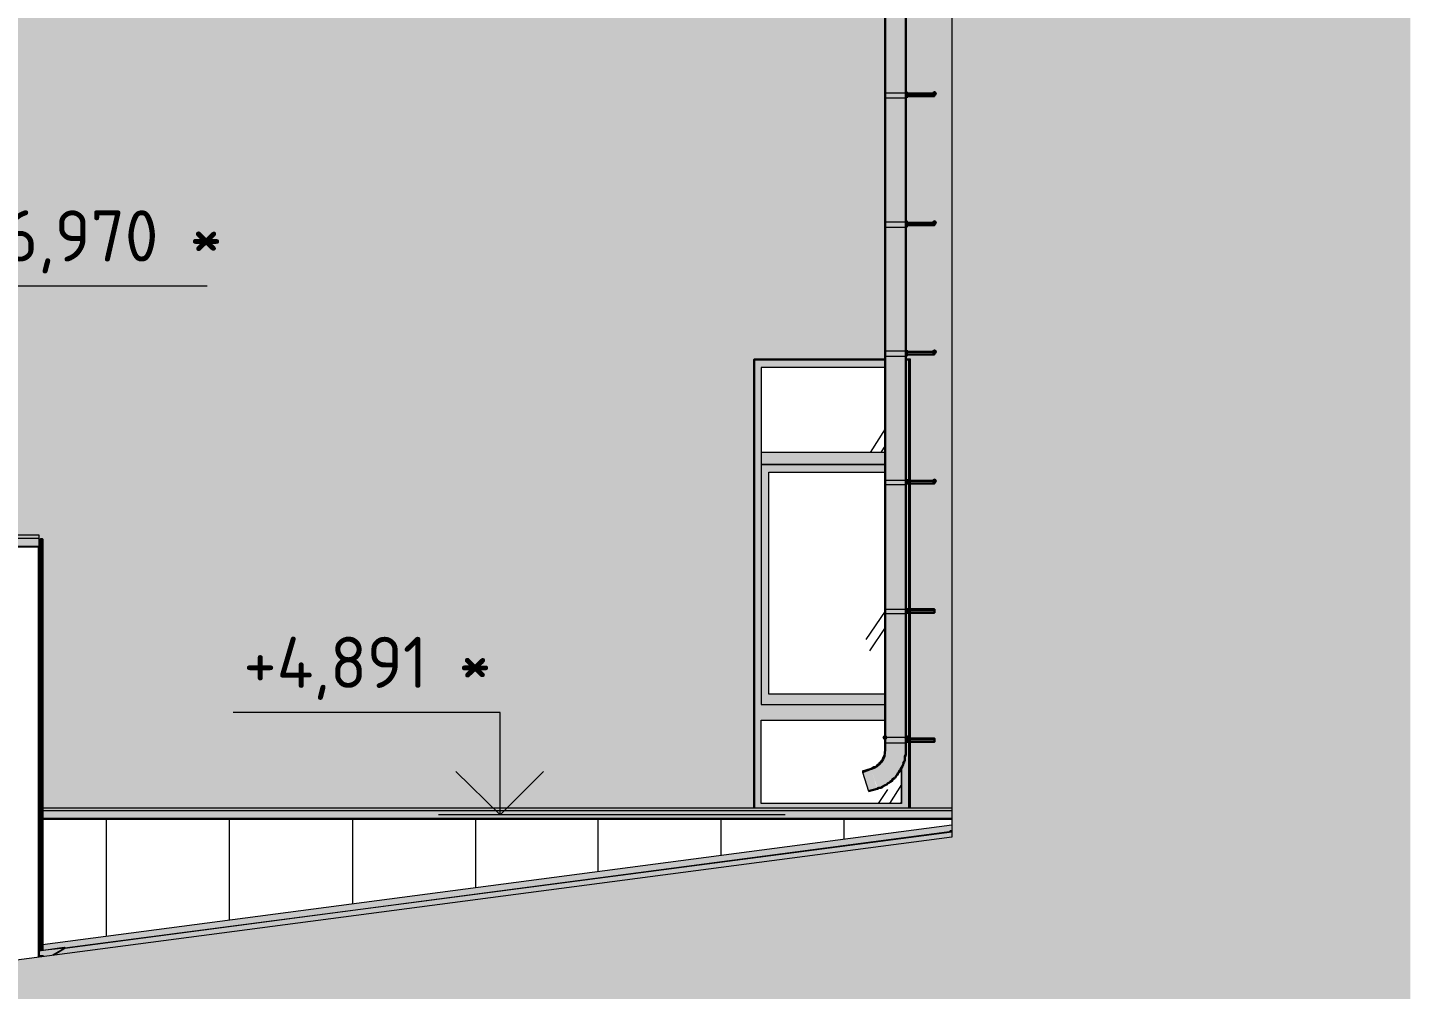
# Model space of a CAD drawing. Header units: millimetres. Extents: x -11345 to 411485, y -9810 to 73012.
# Drawn here: x 378345 to 385097, y 32625 to 37322 of the extents above; entities that cross this region are included whole.
import ezdxf

# ---------------------------------------------------------------- set-up
doc = ezdxf.new("R2010")
doc.units = ezdxf.units.MM
doc.linetypes.add('PDF_IMPORT', pattern=[1, 0.8, -0.2])
for name, color, linetype in [('PDF _Аннотация', 7, 'Continuous'), ('PDF _Каркас', 7, 'Continuous'), ('PDF _Крыша штриховка', 7, 'Continuous'), ('PDF _Линии', 7, 'Continuous'), ('PDF _Отметки', 7, 'Continuous'), ('PDF _Стены внутренние', 7, 'Continuous'), ('PDF _Стены наружные', 7, 'Continuous'), ('PDF _Стены отделка', 7, 'Continuous'), ('PDF _Текст', 7, 'Continuous'), ('PDF _Узлы', 7, 'Continuous')]:
    doc.layers.add(name, color=color, linetype=linetype)
for name, color, linetype, true_color in [('PDF _Обобщенные модели', 7, 'Continuous', 0xb5bcbf), ('PDF _Ограждение', 7, 'Continuous', 0x7f7f7f), ('PDF _Окна', 7, 'Continuous', 0x383e42), ('PDF _Стены штриховка поверхности', 7, 'Continuous', 0xcacbcc)]:
    doc.layers.add(name, color=color, linetype=linetype, true_color=true_color)
doc.styles.add('PDF GOST Common', font='GOST_Common.ttf')

msp = doc.modelspace()

# ---------------------------------------------------------------- hatches: boundary and pattern name
at = {"layer": 'PDF _Каркас', "true_color": 0x7f7f7f, "transparency": 33554559}
for points in [[(378408.9667, 34332.95572), (378408.9667, 34540.3746), (378400.50062, 34536.14156), (378400.50062, 34332.95572)], [(378408.9667, 33765.72858), (378400.50062, 33765.72858), (378400.50062, 33562.54274), (378408.9667, 33562.54274)], [(378400.50062, 33101.14156), (378400.50062, 32842.92622), (378408.9667, 32842.92622), (378408.9667, 33101.14156)]]:
    msp.add_hatch(color=8, dxfattribs=at).paths.add_polyline_path(points)
at = {"layer": 'PDF _Линии', "transparency": 33554559}
for points in [[(382785.92835, 36999.76988), (382781.69531, 37008.23596), (382773.22924, 37012.46899), (382764.76316, 37008.23596), (382760.53012, 36999.76988), (382764.76316, 36991.3038), (382773.22924, 36987.07076), (382781.69531, 36991.3038)], [(382785.92835, 36369.04717), (382781.69531, 36377.51324), (382773.22924, 36381.74628), (382764.76316, 36377.51324), (382760.53012, 36369.04717), (382764.76316, 36360.58109), (382773.22924, 36356.34805), (382781.69531, 36360.58109)], [(382785.92835, 35738.32445), (382781.69531, 35746.79053), (382773.22924, 35751.02357), (382764.76316, 35746.79053), (382760.53012, 35738.32445), (382764.76316, 35729.85838), (382773.22924, 35725.62534), (382781.69531, 35729.85838)], [(382785.92835, 35107.60174), (382781.69531, 35116.06781), (382773.22924, 35120.30085), (382764.76316, 35116.06781), (382760.53012, 35107.60174), (382764.76316, 35099.13566), (382773.22924, 35094.90262), (382781.69531, 35099.13566)], [(382544.64517, 33854.62239), (382540.41213, 33863.08846), (382531.94605, 33867.3215), (382523.47997, 33863.08846), (382519.24694, 33854.62239), (382523.47997, 33846.15631), (382531.94605, 33841.92327), (382540.41213, 33846.15631)], [(382650.47113, 33854.62239), (382646.23809, 33863.08846), (382637.77201, 33867.3215), (382629.30593, 33863.08846), (382625.07289, 33854.62239), (382629.30593, 33846.15631), (382637.77201, 33841.92327), (382646.23809, 33846.15631)]]:
    msp.add_hatch(color=256, dxfattribs=at).paths.add_polyline_path(points)
at = {"layer": 'PDF _Обобщенные модели', "transparency": 33554559}
h = msp.add_hatch(color=256, dxfattribs=at)
h.paths.add_polyline_path([(382625.07289, 44132.4395), (382608.14074, 44145.13861), (382603.9077, 44153.60469), (382591.20859, 44170.53684), (382586.97555, 44179.00292), (382582.74251, 44208.63419), (382582.74251, 44301.76103), (382595.44163, 44331.3923), (382531.94605, 44301.76103), (382485.38263, 44276.3628), (382485.38263, 44208.63419), (382489.61567, 44179.00292), (382489.61567, 44170.53684), (382464.21744, 44174.76988), (382451.51832, 44179.00292), (382451.51832, 44166.3038), (382447.28528, 44162.07076), (382443.05225, 44149.37165), (382443.05225, 44140.90557), (382453.63484, 44137.73079), (382459.9844, 44134.55602), (382443.05225, 44140.90557), (382434.58617, 44115.50734), (382430.35313, 44107.04127), (382430.35313, 44102.80823), (382426.12009, 44090.10911), (382421.88705, 44081.64304), (382426.12009, 44081.64304), (382455.75136, 44068.94392), (382464.21744, 44068.94392), (382468.45048, 44064.71088), (382476.91655, 44060.47784), (382493.84871, 44052.01177), (382506.54782, 44039.31265), (382515.0139, 44030.84658), (382523.47997, 44018.14746), (382527.71301, 44001.21531), (382536.17909, 43971.58404), (382531.94605, 43971.58404), (382531.94605, 43916.55454), (382536.17909, 43916.55454), (382536.17909, 43311.23006), (382531.94605, 43311.23006), (382531.94605, 42655.10911), (382536.17909, 42049.78463), (382531.94605, 42049.78463), (382531.94605, 42024.3864), (382536.17909, 41419.06191), (382531.94605, 41419.06191), (382531.94605, 41393.66368), (382536.17909, 40788.3392), (382531.94605, 40788.3392), (382531.94605, 40762.94097), (382536.17909, 40157.61649), (382531.94605, 40157.61649), (382531.94605, 39501.49554), (382536.17909, 38896.17106), (382531.94605, 38896.17106), (382531.94605, 38870.77283), (382536.17909, 38265.44835), (382531.94605, 38265.44835), (382531.94605, 38240.05012), (382536.17909, 37634.72563), (382531.94605, 37634.72563), (382531.94605, 37609.3274), (382536.17909, 37004.00292), (382531.94605, 37004.00292), (382531.94605, 36347.88197), (382536.17909, 35742.55749), (382531.94605, 35742.55749), (382531.94605, 35717.15926), (382536.17909, 35111.83478), (382531.94605, 35111.83478), (382531.94605, 35090.66958), (382536.17909, 34481.11206), (382531.94605, 34481.11206), (382531.94605, 33829.22416), (382536.17909, 33795.35985), (382531.94605, 33795.35985), (382527.71301, 33761.49554), (382515.0139, 33736.09731), (382493.84871, 33719.16516), (382489.61567, 33714.93212), (382464.21744, 33702.23301), (382468.45048, 33702.23301), (382493.84871, 33714.93212), (382472.68351, 33702.23301), (382465.15811, 33698.47031), (382464.21744, 33702.23301), (382455.75136, 33702.23301), (382421.88705, 33689.53389), (382421.88705, 33685.30085), (382426.12009, 33689.53389), (382432.46965, 33689.53389), (382421.88705, 33685.30085), (382447.28528, 33604.87312), (382451.51832, 33592.17401), (382459.9844, 33592.17401), (382493.84871, 33604.87312), (382468.45048, 33685.30085), (382476.91655, 33659.90262), (382481.14959, 33647.20351), (382489.61567, 33626.03832), (382493.84871, 33604.87312), (382498.08174, 33604.87312), (382540.41213, 33626.03832), (382570.0434, 33647.20351), (382582.74251, 33659.90262), (382608.14074, 33697.99997), (382612.37378, 33702.23301), (382616.60682, 33714.93212), (382625.07289, 33736.09731), (382629.30593, 33744.56339), (382629.30593, 33761.49554), (382633.53897, 33795.35985), (382633.53897, 33829.22416), (382637.77201, 33829.22416), (382637.77201, 33833.4572), (382650.47113, 33833.4572), (382773.22924, 33837.69023), (382773.22924, 33850.38935), (382637.77201, 33846.15631), (382637.77201, 33854.62239), (382633.53897, 33854.62239), (382633.53897, 34459.94687), (382637.77201, 34459.94687), (382637.77201, 34464.17991), (382773.22924, 34464.17991), (382773.22924, 34481.11206), (382637.77201, 34476.87902), (382637.77201, 34485.3451), (382633.53897, 34485.3451), (382633.53897, 35090.66958), (382637.77201, 35090.66958), (382637.77201, 35094.90262), (382773.22924, 35094.90262), (382773.22924, 35107.60174), (382637.77201, 35103.49697), (382637.77201, 35116.06781), (382633.53897, 35116.06781), (382633.53897, 35717.15926), (382637.77201, 35717.15926), (382637.77201, 35725.62534), (382773.22924, 35725.62534), (382773.22924, 35738.32445), (382637.77201, 35734.21969), (382637.77201, 35746.79053), (382633.53897, 35746.79053), (382633.53897, 36347.88197), (382637.77201, 36347.88197), (382637.77201, 36356.34805), (382773.22924, 36356.34805), (382773.22924, 36369.04717), (382637.77201, 36364.9424), (382637.77201, 36377.51324), (382633.53897, 36377.51324), (382633.53897, 36978.60469), (382637.77201, 36978.60469), (382637.77201, 36987.07076), (382773.22924, 36987.07076), (382773.22924, 36999.76988), (382637.77201, 36999.76988), (382637.77201, 37008.23596), (382633.53897, 37008.23596), (382633.53897, 37609.3274), (382637.77201, 37609.3274), (382637.77201, 37617.79348), (382773.22924, 37617.79348), (382773.22924, 37630.49259), (382637.77201, 37630.49259), (382637.77201, 37638.95867), (382633.53897, 37638.95867), (382633.53897, 38240.05012), (382637.77201, 38240.05012), (382637.77201, 38248.51619), (382773.22924, 38248.51619), (382773.22924, 38261.21531), (382637.77201, 38261.21531), (382637.77201, 38269.68138), (382633.53897, 38269.68138), (382633.53897, 38870.77283), (382637.77201, 38870.77283), (382637.77201, 38879.23891), (382773.22924, 38879.23891), (382773.22924, 38887.70498), (382637.77201, 38887.70498), (382773.22924, 38891.93802), (382637.77201, 38891.93802), (382637.77201, 38900.4041), (382633.53897, 38900.4041), (382633.53897, 39501.49554), (382637.77201, 39501.49554), (382637.77201, 39509.96162), (382773.22924, 39509.96162), (382773.22924, 39522.66073), (382637.77201, 39522.66073), (382637.77201, 39531.12681), (382633.53897, 39531.12681), (382633.53897, 40132.21826), (382637.77201, 40132.21826), (382637.77201, 40140.68433), (382773.22924, 40140.68433), (382773.22924, 40153.38345), (382637.77201, 40153.38345), (382637.77201, 40161.84953), (382633.53897, 40161.84953), (382633.53897, 40762.94097), (382637.77201, 40762.94097), (382637.77201, 40771.40705), (382773.22924, 40771.40705), (382773.22924, 40784.10616), (382637.77201, 40784.10616), (382637.77201, 40792.57224), (382633.53897, 40792.57224), (382633.53897, 41393.66368), (382637.77201, 41393.66368), (382637.77201, 41402.12976), (382773.22924, 41402.12976), (382773.22924, 41414.82888), (382637.77201, 41414.82888), (382637.77201, 41423.29495), (382633.53897, 41423.29495), (382633.53897, 42024.3864), (382637.77201, 42024.3864), (382637.77201, 42032.85248), (382773.22924, 42032.85248), (382773.22924, 42045.55159), (382637.77201, 42045.55159), (382637.77201, 42054.01767), (382633.53897, 42054.01767), (382633.53897, 42655.10911), (382637.77201, 42655.10911), (382637.77201, 42663.57519), (382773.22924, 42663.57519), (382773.22924, 42676.2743), (382637.77201, 42676.2743), (382637.77201, 42684.74038), (382633.53897, 42684.74038), (382633.53897, 43285.83183), (382637.77201, 43285.83183), (382637.77201, 43294.2979), (382773.22924, 43294.2979), (382773.22924, 43306.99702), (382637.77201, 43306.99702), (382637.77201, 43315.46309), (382633.53897, 43315.46309), (382633.53897, 43916.55454), (382637.77201, 43916.55454), (382637.77201, 43920.78758), (382773.22924, 43920.78758), (382773.22924, 43937.71973), (382637.77201, 43937.71973), (382637.77201, 43941.95277), (382633.53897, 43941.95277), (382633.53897, 43971.58404), (382629.30593, 44001.21531), (382629.30593, 44013.91442), (382629.30593, 44018.14746), (382650.47113, 44009.68138), (382633.53897, 44013.91442), (382629.30593, 44013.91442), (382646.23809, 44009.68138), (382658.9372, 44005.44835), (382663.17024, 44001.21531), (382667.40328, 44005.44835), (382667.40328, 44018.14746), (382658.9372, 44018.14746), (382633.53897, 44026.61354), (382625.07289, 44030.84658), (382629.30593, 44030.84658), (382637.77201, 44026.61354), (382650.47113, 44022.3805), (382667.40328, 44018.14746), (382671.63632, 44026.61354), (382675.86936, 44030.84658), (382675.86936, 44039.31265), (382665.28676, 44041.42917), (382658.9372, 44043.54569), (382675.86936, 44039.31265), (382680.10239, 44047.77873), (382680.10239, 44052.01177), (382684.33543, 44064.71088), (382688.56847, 44073.17696), (382688.56847, 44077.41), (382692.80151, 44090.10911), (382692.80151, 44094.34215), (382697.03455, 44098.57519), (382692.80151, 44098.57519), (382672.48292, 44106.19466), (382684.33543, 44102.80823), (382692.80151, 44098.57519), (382697.03455, 44102.80823), (382663.17024, 44111.2743), (382650.47113, 44111.2743), (382650.47113, 44115.50734), (382633.53897, 44123.97342)])
h.paths.add_polyline_path([(382489.61567, 44136.67253), (382493.84871, 44128.20646), (382485.38263, 44128.20646), (382481.14959, 44128.20646), (382471.2725, 44132.4395), (382485.38263, 44128.20646), (382489.61567, 44140.90557)], flags=0)
h.paths.add_polyline_path([(382506.54782, 44149.37165), (382508.66434, 44145.13861), (382506.54782, 44145.13861), (382502.31478, 44149.37165), (382493.84871, 44157.83773), (382493.84871, 44149.37165), (382489.61567, 44149.37165), (382451.51832, 44162.07076), (382455.75136, 44162.07076), (382489.61567, 44149.37165), (382493.0021, 44159.53094)], flags=0)
h.paths.add_polyline_path([(382481.14959, 44170.53684), (382483.68941, 44167.99702), (382468.45048, 44172.351)], flags=0)
h.paths.add_polyline_path([(382483.26611, 44126.08994), (382481.14959, 44123.97342), (382481.14959, 44126.79544)], flags=0)
h.paths.add_polyline_path([(382491.73219, 44119.74038), (382493.84871, 44119.74038), (382498.08174, 44115.50734), (382493.84871, 44115.50734)], flags=0)
h.paths.add_polyline_path([(382447.28528, 44090.10911), (382468.45048, 44081.64304), (382455.75136, 44085.87607)], flags=0)
h.paths.add_polyline_path([(382612.37378, 44077.41), (382625.07289, 44068.94392), (382608.14074, 44077.41), (382599.67466, 44081.64304), (382603.9077, 44081.64304), (382608.14074, 44077.41)], flags=0)
h.paths.add_polyline_path([(382640.59404, 44074.58797), (382642.00505, 44073.17696), (382637.77201, 44064.71088), (382634.38558, 44054.55159), (382633.53897, 44054.83379), (382633.53897, 44056.24481), (382637.77201, 44064.71088), (382637.77201, 44068.94392)], flags=0)
h.paths.add_polyline_path([(382620.83986, 44064.71088), (382625.07289, 44060.47784), (382629.30593, 44056.24481), (382625.07289, 44056.24481), (382625.07289, 44060.47784), (382616.60682, 44064.71088)], flags=0)
h.paths.add_polyline_path([(382625.07289, 44022.3805), (382625.07289, 44021.32224), (382623.66188, 44022.3805)], flags=0)
h.paths.add_polyline_path([(382629.30593, 44035.07961), (382629.30593, 44033.6686), (382628.24767, 44034.02135)], flags=0)
h.paths.add_polyline_path([(382608.14074, 44035.07961), (382612.37378, 44035.07961), (382616.60682, 44030.84658), (382619.14664, 44025.76693), (382612.37378, 44030.84658)], flags=0)
h.paths.add_polyline_path([(382633.53897, 44049.89525), (382637.77201, 44047.77873), (382647.6491, 44044.9567), (382633.53897, 44047.77873)], flags=0)
h.paths.add_polyline_path([(382584.85903, 44056.24481), (382586.97555, 44056.24481), (382591.20859, 44052.01177), (382603.9077, 44043.54569), (382603.9077, 44039.31265), (382591.20859, 44052.01177)], flags=0)
h.paths.add_polyline_path([(382570.0434, 44098.57519), (382591.20859, 44081.64304), (382570.0434, 44094.34215)], flags=0)
h.paths.add_polyline_path([(382438.81921, 44115.50734), (382447.6109, 44113.55363), (382451.51832, 44111.87902)], flags=0)
h.paths.add_polyline_path([(382650.47113, 44094.34215), (382653.6459, 44093.28389), (382646.23809, 44094.34215), (382646.23809, 44090.10911), (382642.00505, 44077.41), (382650.47113, 44073.17696), (382680.10239, 44064.71088), (382646.23809, 44073.17696), (382642.00505, 44077.41), (382642.00505, 44081.64304), (382646.23809, 44098.57519)], flags=0)
h.paths.add_polyline_path([(382654.70416, 44094.34215), (382675.86936, 44090.10911), (382661.05372, 44092.22563)], flags=0)
h.paths.add_polyline_path([(382506.54782, 44102.80823), (382485.38263, 44115.50734), (382510.78086, 44102.80823), (382519.24694, 44098.57519), (382515.0139, 44098.57519), (382510.78086, 44102.80823)], flags=0)
h.paths.add_polyline_path([(382481.14959, 44115.50734), (382476.91655, 44102.80823), (382476.91655, 44098.57519), (382475.50554, 44098.57519), (382476.91655, 44102.80823), (382468.45048, 44107.04127), (382456.59797, 44110.4277), (382449.20939, 44113.19841), (382476.91655, 44107.04127)], flags=0)
h.paths.add_polyline_path([(382527.71301, 44128.20646), (382540.41213, 44119.74038), (382541.82314, 44116.91836), (382536.17909, 44119.74038), (382531.94605, 44123.97342)], flags=0)
h.paths.add_polyline_path([(382607.29413, 44142.59879), (382620.83986, 44132.4395), (382622.95638, 44128.20646), (382620.83986, 44128.20646), (382608.14074, 44140.90557)], flags=0)
for points in [[(382536.17909, 37008.23596), (382536.17909, 37012.46899), (382531.94605, 37012.46899), (382527.71301, 37008.23596), (382531.94605, 37004.00292), (382536.17909, 37004.00292)], [(382536.17909, 36377.51324), (382536.17909, 36381.74628), (382531.94605, 36381.74628), (382527.71301, 36377.51324), (382531.94605, 36373.2802), (382536.17909, 36373.2802)], [(382536.17909, 35746.79053), (382536.17909, 35751.02357), (382531.94605, 35751.02357), (382527.71301, 35746.79053), (382531.94605, 35742.55749), (382536.17909, 35742.55749)], [(382536.17909, 35116.06781), (382536.17909, 35120.30085), (382531.94605, 35120.30085), (382527.71301, 35116.06781), (382531.94605, 35111.83478), (382536.17909, 35111.83478)], [(382536.17909, 34485.3451), (382536.17909, 34489.57814), (382531.94605, 34489.57814), (382527.71301, 34485.3451), (382531.94605, 34481.11206), (382536.17909, 34481.11206)], [(382536.17909, 33854.62239), (382536.17909, 33858.85543), (382531.94605, 33858.85543), (382527.71301, 33854.62239), (382531.94605, 33850.38935), (382536.17909, 33850.38935)]]:
    msp.add_hatch(color=7, dxfattribs=at).paths.add_polyline_path(points)
at = {"layer": 'PDF _Ограждение', "true_color": 0xb5bcbf, "transparency": 33554559}
for points in [[(378400.50062, 34845.15336), (375843.74546, 34845.15336), (375843.74546, 34785.89082), (378400.50062, 34785.89082)], [(382857.89, 33511.74628), (378417.43278, 33511.74628), (378417.43278, 33456.71678), (382857.89, 33456.71678)]]:
    msp.add_hatch(color=9, dxfattribs=at).paths.add_polyline_path(points)
at = {"layer": 'PDF _Ограждение', "true_color": 0xb6c1cb, "transparency": 33554559}
h = msp.add_hatch(color=9, dxfattribs=at)
h.paths.add_polyline_path([(378514.79266, 32825.99407), (378486.21965, 32822.81929), (378523.25874, 32830.22711)])
h.paths.add_polyline_path([(379975.9338, 33016.27959), (382853.65697, 33397.45425), (382853.65697, 33427.08551), (382608.14074, 33397.45425), (378417.43278, 32842.92622), (378417.43278, 32815.1763), (378408.9667, 32814.23563), (378408.9667, 32842.92622), (378400.50062, 32842.92622), (378400.50062, 32783.66368), (378408.9667, 32783.66368), (378408.9667, 32792.12976), (378417.43278, 32792.12976), (378417.43278, 32783.66368), (378468.22924, 32792.12976), (378472.46228, 32792.12976), (378722.21154, 32825.99407), (382857.89, 33367.82298), (382853.74758, 33392.67754), (382857.89, 33393.22121), (382853.65697, 33397.45425), (382845.19089, 33393.22121)], flags=0)
h.paths.add_polyline_path([(378597.13208, 32835.14289), (378548.45148, 32828.7476), (378552.89, 32830.22711)], flags=0)
at = {"layer": 'PDF _Окна', "transparency": 33554687}
for points in [[(382531.94605, 35662.12976), (382531.94605, 35700.22711), (381892.75726, 35695.99407), (381892.75726, 33511.74628), (382650.47113, 33511.74628), (382650.47113, 33833.4572), (382637.77201, 33833.4572), (382637.77201, 33829.22416), (382633.53897, 33829.22416), (382633.53897, 33791.12681), (382625.07289, 33744.56339), (382616.60682, 33714.93212), (382612.37378, 33710.69908), (382612.37378, 33532.91147), (381926.62157, 33532.91147), (381926.62157, 33939.28315), (382531.94605, 33939.28315), (382531.94605, 34066.2743), (381964.71891, 34066.2743), (381964.71891, 35149.93212), (382531.94605, 35149.93212), (382531.94605, 35247.292), (381926.62157, 35247.292), (381926.62157, 35662.12976)], [(382650.47113, 35700.22711), (382633.53897, 35700.22711), (382633.53897, 35116.06781), (382637.77201, 35116.06781), (382637.77201, 35107.60174), (382650.47113, 35107.60174)], [(382650.47113, 35094.90262), (382637.77201, 35094.90262), (382637.77201, 35090.66958), (382633.53897, 35090.66958), (382633.53897, 34485.3451), (382637.77201, 34485.3451), (382637.77201, 34481.11206), (382650.47113, 34481.11206)], [(382650.47113, 34464.17991), (382637.77201, 34464.17991), (382637.77201, 34459.94687), (382633.53897, 34459.94687), (382633.53897, 33854.62239), (382637.77201, 33854.62239), (382637.77201, 33850.38935), (382650.47113, 33850.38935)]]:
    msp.add_hatch(color=256, dxfattribs=at).paths.add_polyline_path(points)
at = {"layer": 'PDF _Стены наружные', "transparency": 33554687}
msp.add_hatch(color=256, dxfattribs=at).paths.add_polyline_path([(382658.9372, 35700.22711), (382658.9372, 35704.46014), (382654.70416, 35704.46014), (382650.47113, 35700.22711), (382654.70416, 35695.99407), (382658.9372, 35695.99407)])
at = {"layer": 'PDF _Стены наружные', "true_color": 0xf4cc95, "transparency": 33554687}
for points in [[(382654.70416, 35700.22711), (382650.47113, 35700.22711), (382650.47113, 35107.60174), (382654.70416, 35107.60174)], [(382654.70416, 35094.90262), (382650.47113, 35094.90262), (382650.47113, 34481.11206), (382654.70416, 34481.11206)], [(382654.70416, 34464.17991), (382650.47113, 34464.17991), (382650.47113, 33850.38935), (382654.70416, 33850.38935)], [(382654.70416, 33833.4572), (382650.47113, 33833.4572), (382650.47113, 33511.74628), (382654.70416, 33511.74628)]]:
    msp.add_hatch(color=31, dxfattribs=at).paths.add_polyline_path(points)
at = {"layer": 'PDF _Стены наружные', "true_color": 0xb7c0ca, "transparency": 33554687}
for points in [[(378408.9667, 34823.98817), (378408.9667, 32813.29495), (378417.43278, 32813.29495), (378417.43278, 34823.98817)], [(378408.9667, 32783.66368), (378417.43278, 32783.66368), (378417.43278, 32792.12976), (378408.9667, 32792.12976)]]:
    msp.add_hatch(color=9, dxfattribs=at).paths.add_polyline_path(points)
at = {"layer": 'PDF _Стены штриховка поверхности', "true_color": 0xfbfbf4, "transparency": 33554687}
for points in [[(375373.8782, 40716.37755), (375369.64517, 40716.37755), (375369.64517, 40102.58699), (375373.8782, 40102.58699), (375373.8782, 40098.35395), (375471.23809, 40098.35395), (375471.23809, 40085.65484), (375373.8782, 40085.65484), (375373.8782, 40081.4218), (375369.64517, 40081.4218), (375369.64517, 39467.63124), (375373.8782, 39467.63124), (375373.8782, 39463.3982), (375471.23809, 39463.3982), (375471.23809, 39450.69908), (375373.8782, 39450.69908), (375373.8782, 39442.23301), (375369.64517, 39442.23301), (375369.64517, 38832.67548), (375373.8782, 38832.67548), (375373.8782, 38824.20941), (375471.23809, 38824.20941), (375471.23809, 38815.74333), (375373.8782, 38815.74333), (375373.8782, 38807.27725), (375369.64517, 38807.27725), (375369.64517, 38197.71973), (375373.8782, 38197.71973), (375373.8782, 38189.25366), (375471.23809, 38189.25366), (375471.23809, 38180.78758), (375373.8782, 38180.78758), (375373.8782, 38172.3215), (375369.64517, 38172.3215), (375369.64517, 37562.76398), (375373.8782, 37562.76398), (375373.8782, 37554.2979), (375471.23809, 37554.2979), (375471.23809, 37545.83183), (375373.8782, 37545.83183), (375373.8782, 37537.36575), (375369.64517, 37537.36575), (375369.64517, 36927.80823), (375373.8782, 36927.80823), (375373.8782, 36919.34215), (375471.23809, 36919.34215), (375471.23809, 36910.87607), (375373.8782, 36910.87607), (375373.8782, 36902.41), (375369.64517, 36902.41), (375369.64517, 36292.85248), (375373.8782, 36292.85248), (375373.8782, 36284.3864), (375471.23809, 36284.3864), (375471.23809, 36275.92032), (375373.8782, 36275.92032), (375373.8782, 36267.45425), (375369.64517, 36263.22121), (375369.64517, 35657.89672), (375373.8782, 35657.89672), (375373.8782, 35649.43065), (375471.23809, 35649.43065), (375471.23809, 35636.73153), (375373.8782, 35636.73153), (375373.8782, 35632.49849), (375369.64517, 35632.49849), (375369.64517, 35107.60174), (375471.23809, 35175.33035), (375488.17024, 35192.2625), (375543.19974, 35226.12681), (375598.22924, 35192.2625), (375919.94015, 34963.67843), (375919.94015, 34929.81413), (375843.74546, 34929.81413), (375843.74546, 34845.15336), (376355.9431, 34845.15336), (376355.9431, 35526.67253), (376351.71006, 35526.67253), (376351.71006, 35556.3038), (376326.31183, 35556.3038), (376326.31183, 35560.53684), (376351.71006, 35560.53684), (376351.71006, 35590.16811), (376355.9431, 35590.16811), (376355.9431, 35958.44245), (376279.74841, 35958.44245), (376279.74841, 36021.93802), (376749.61567, 36377.51324), (376855.44163, 36457.94097), (376961.26759, 36377.51324), (376999.36493, 36347.88197), (377431.13484, 36021.93802), (377431.13484, 35958.44245), (377354.94015, 35958.44245), (377354.94015, 35560.53684), (377384.57142, 35560.53684), (377384.57142, 35556.3038), (377333.77496, 35556.3038), (377333.77496, 34845.15336), (378400.50062, 34845.15336), (378400.50062, 34540.3746), (378408.9667, 34540.3746), (378408.9667, 34823.98817), (378417.43278, 34823.98817), (378417.43278, 33511.74628), (381892.75726, 33511.74628), (381892.75726, 35700.22711), (382531.94605, 35700.22711), (382531.94605, 37440.00587), (381871.59207, 37440.00587), (381875.82511, 39687.74923), (382531.94605, 39687.74923), (382531.94605, 41304.76988), (375369.64517, 41304.76988), (375369.64517, 40741.77578), (375373.8782, 40741.77578), (375373.8782, 40733.3097), (375420.44163, 40733.3097), (375420.44163, 40720.61059), (375373.8782, 40720.61059)], [(382857.89, 40508.95867), (382794.39443, 40508.95867), (382794.39443, 41156.61354), (382760.53012, 41156.61354), (382760.53012, 41304.76988), (382633.53897, 41304.76988), (382633.53897, 40792.57224), (382637.77201, 40792.57224), (382637.77201, 40784.10616), (382773.22924, 40784.10616), (382773.22924, 40771.40705), (382637.77201, 40771.40705), (382637.77201, 40762.94097), (382633.53897, 40762.94097), (382633.53897, 40161.84953), (382637.77201, 40161.84953), (382637.77201, 40153.38345), (382773.22924, 40153.38345), (382773.22924, 40140.68433), (382637.77201, 40140.68433), (382637.77201, 40132.21826), (382633.53897, 40132.21826), (382633.53897, 39687.74923), (382675.86936, 39687.74923), (382675.86936, 39522.66073), (382773.22924, 39522.66073), (382773.22924, 39509.96162), (382675.86936, 39509.96162), (382675.86936, 38891.93802), (382773.22924, 38891.93802), (382773.22924, 38879.23891), (382675.86936, 38879.23891), (382675.86936, 38261.21531), (382773.22924, 38261.21531), (382773.22924, 38248.51619), (382675.86936, 38248.51619), (382675.86936, 37630.49259), (382773.22924, 37630.49259), (382773.22924, 37617.79348), (382675.86936, 37617.79348), (382671.63632, 37440.00587), (382633.53897, 37440.00587), (382633.53897, 37008.23596), (382637.77201, 37008.23596), (382637.77201, 36999.76988), (382773.22924, 36999.76988), (382773.22924, 36987.07076), (382637.77201, 36987.07076), (382637.77201, 36978.60469), (382633.53897, 36978.60469), (382633.53897, 36377.51324), (382637.77201, 36377.51324), (382637.77201, 36369.04717), (382773.22924, 36369.04717), (382773.22924, 36356.34805), (382637.77201, 36356.34805), (382637.77201, 36347.88197), (382633.53897, 36347.88197), (382633.53897, 35746.79053), (382637.77201, 35746.79053), (382637.77201, 35738.32445), (382773.22924, 35738.32445), (382773.22924, 35725.62534), (382637.77201, 35725.62534), (382637.77201, 35717.15926), (382633.53897, 35717.15926), (382633.53897, 35700.22711), (382654.70416, 35700.22711), (382654.70416, 35107.60174), (382773.22924, 35107.60174), (382773.22924, 35094.90262), (382654.70416, 35094.90262), (382654.70416, 34481.11206), (382773.22924, 34476.87902), (382773.22924, 34464.17991), (382654.70416, 34464.17991), (382654.70416, 33850.38935), (382773.22924, 33846.15631), (382773.22924, 33833.4572), (382654.70416, 33833.4572), (382654.70416, 33511.74628), (382857.89, 33511.74628)], [(378408.9667, 34332.95572), (378400.50062, 34332.95572), (378400.50062, 33765.72858), (378408.9667, 33765.72858)], [(378408.9667, 33562.54274), (378400.50062, 33562.54274), (378400.50062, 33101.14156), (378408.9667, 33101.14156)]]:
    msp.add_hatch(color=7, dxfattribs=at).paths.add_polyline_path(points)
at = {"layer": 'PDF _Узлы', "true_color": 0x939393, "transparency": 33554687}
msp.add_hatch(color=252, dxfattribs=at).paths.add_polyline_path([(385097.16729, 27657.45425), (385097.16729, 45736.76103), (382303.36198, 44462.61649), (382303.36198, 44187.46899), (382857.89, 44458.38345), (382857.89, 33367.82298), (374988.67172, 32334.96162), (374988.67172, 32258.76693), (375471.23809, 32322.2625), (375471.23809, 27657.45425)])

# ---------------------------------------------------------------- linework, layer by layer
at = {"layer": 'PDF _Аннотация', "lineweight": 20}
for points in [[(378133.81921, 35772.18876), (377922.16729, 35556.3038), (377922.16729, 36060.03537), (379221.71006, 36060.03537)], [(380436.59207, 33689.53389), (380652.47702, 33477.88197), (380652.47702, 33977.3805), (379348.70121, 33977.3805)], [(380652.47702, 33477.88197), (380864.12894, 33689.53389)], [(380948.78971, 33477.88197), (380351.9313, 33477.88197)]]:
    msp.add_lwpolyline(points, dxfattribs=at)
at = {"layer": 'PDF _Каркас', "lineweight": 18}
for points in [[(378400.50062, 34514.97637), (378408.9667, 34514.97637)], [(378400.50062, 33740.33035), (378408.9667, 33740.33035)], [(378408.9667, 33101.14156), (378408.9667, 32969.91737)], [(378400.50062, 32944.51914), (378408.9667, 32944.51914)]]:
    msp.add_lwpolyline(points, dxfattribs=at)
at = {"layer": 'PDF _Каркас', "color": 8, "lineweight": 0, "true_color": 0x7f7f7f}
msp.add_lwpolyline([(378408.9667, 32944.51914), (378408.9667, 32944.51914), (378408.9667, 32944.51914)], close=True, dxfattribs=at)
at = {"layer": 'PDF _Крыша штриховка', "lineweight": 9}
for points in [[(378730.67761, 32885.25661), (378730.67761, 33456.71678)], [(379331.76906, 32965.68433), (379331.76906, 33456.71678)], [(379932.86051, 33041.87902), (379932.86051, 33456.71678)], [(380533.95195, 33122.30675), (380533.95195, 33456.71678)], [(381130.81036, 33202.73448), (381130.81036, 33456.71678)], [(381731.9018, 33278.92917), (381731.9018, 33456.71678)], [(382332.99325, 33359.3569), (382332.99325, 33456.71678)]]:
    msp.add_lwpolyline(points, dxfattribs=at)
at = {"layer": 'PDF _Линии', "lineweight": 9}
msp.add_lwpolyline([(385097.16729, 45736.76103), (382303.36198, 44462.61649), (382303.36198, 44187.46899), (382857.89, 44458.38345), (382857.89, 33367.82298), (376097.72776, 32478.88492), (374988.67172, 32334.96162), (374988.67172, 32258.76693), (375471.23809, 32322.2625), (375471.23809, 27996.09731)], dxfattribs=at)
at = {"layer": 'PDF _Линии', "lineweight": 30}
for points in [[(382451.51832, 33592.17401), (382493.84871, 33604.87312), (382502.31478, 33609.10616), (382510.78086, 33609.10616), (382519.24694, 33613.3392), (382523.47997, 33617.57224), (382531.94605, 33621.80528), (382540.41213, 33626.03832), (382544.64517, 33630.27135), (382553.11124, 33634.50439), (382557.34428, 33638.73743), (382565.81036, 33642.97047), (382570.0434, 33651.43655), (382578.50947, 33655.66958), (382582.74251, 33659.90262), (382586.97555, 33668.3687), (382591.20859, 33672.60174), (382595.44163, 33681.06781), (382599.67466, 33685.30085), (382603.9077, 33693.76693), (382608.14074, 33697.99997), (382612.37378, 33706.46604), (382616.60682, 33714.93212), (382620.83986, 33723.3982), (382620.83986, 33727.63124), (382625.07289, 33736.09731), (382629.30593, 33744.56339), (382629.30593, 33753.02947), (382629.30593, 33761.49554), (382633.53897, 33769.96162), (382633.53897, 33774.19466), (382633.53897, 33782.66073), (382633.53897, 33791.12681), (382633.53897, 33795.35985), (382633.53897, 33841.92327), (382633.53897, 43929.25366)], [(382531.94605, 33799.59289), (382531.94605, 33795.35985), (382531.94605, 33841.92327), (382531.94605, 43929.25366)], [(382531.94605, 37008.23596), (382531.94605, 37004.00292), (382531.94605, 36978.60469)], [(382637.77201, 36978.60469), (382637.77201, 37004.00292), (382637.77201, 37008.23596)], [(382773.22924, 36999.76988), (382637.77201, 36999.76988)], [(382633.53897, 36987.07076), (382773.22924, 36987.07076), (382773.22924, 36991.3038), (382773.22924, 36995.53684), (382633.53897, 36995.53684)], [(382531.94605, 36377.51324), (382531.94605, 36373.2802), (382531.94605, 36347.88197)], [(382633.53897, 36369.04717), (382773.22924, 36369.04717), (382637.77201, 36369.04717)], [(382633.53897, 36356.34805), (382773.22924, 36356.34805), (382773.22924, 36360.58109), (382773.22924, 36369.04717)], [(382637.77201, 36347.88197), (382637.77201, 36373.2802), (382637.77201, 36377.51324)], [(382531.94605, 35746.79053), (382531.94605, 35742.55749), (382531.94605, 35717.15926)], [(382633.53897, 35738.32445), (382773.22924, 35738.32445), (382637.77201, 35738.32445)], [(382633.53897, 35725.62534), (382773.22924, 35725.62534), (382773.22924, 35729.85838), (382773.22924, 35738.32445)], [(382637.77201, 35717.15926), (382637.77201, 35742.55749), (382637.77201, 35746.79053)], [(381892.75726, 35700.22711), (381892.75726, 33511.74628), (381892.75726, 35700.22711), (382531.94605, 35700.22711)], [(382633.53897, 35700.22711), (382654.70416, 35700.22711)], [(382531.94605, 35116.06781), (382531.94605, 35111.83478), (382531.94605, 35090.66958)], [(382637.77201, 35090.66958), (382637.77201, 35111.83478), (382637.77201, 35116.06781)], [(382633.53897, 35107.60174), (382773.22924, 35107.60174), (382637.77201, 35107.60174)], [(382633.53897, 35094.90262), (382773.22924, 35094.90262), (382773.22924, 35099.13566), (382773.22924, 35107.60174)], [(378400.50062, 32783.66368), (378400.50062, 34785.89082)], [(378408.9667, 32813.29495), (378408.9667, 34823.98817), (378417.43278, 34823.98817), (378417.43278, 32813.29495)], [(378408.9667, 34540.3746), (378400.50062, 34540.3746)], [(382531.94605, 34485.3451), (382531.94605, 34481.11206), (382531.94605, 34459.94687)], [(382633.53897, 34476.87902), (382773.22924, 34476.87902), (382773.22924, 34481.11206), (382637.77201, 34481.11206), (382637.77201, 34485.3451)], [(382633.53897, 34464.17991), (382773.22924, 34464.17991), (382773.22924, 34472.64599), (382773.22924, 34476.87902)], [(382637.77201, 34459.94687), (382637.77201, 34481.11206)], [(382531.94605, 33854.62239), (382531.94605, 33829.22416)], [(382633.53897, 33846.15631), (382773.22924, 33846.15631), (382773.22924, 33850.38935), (382637.77201, 33850.38935)], [(382633.53897, 33833.4572), (382773.22924, 33833.4572), (382773.22924, 33841.92327), (382773.22924, 33846.15631)], [(382637.77201, 33829.22416), (382637.77201, 33854.62239)], [(378408.9667, 33765.72858), (378400.50062, 33765.72858)], [(382531.94605, 33769.96162), (382527.71301, 33765.72858), (382527.71301, 33761.49554), (382523.47997, 33757.2625), (382523.47997, 33753.02947), (382519.24694, 33748.79643), (382519.24694, 33744.56339), (382515.0139, 33740.33035), (382510.78086, 33736.09731), (382510.78086, 33731.86427), (382506.54782, 33731.86427), (382502.31478, 33727.63124), (382502.31478, 33723.3982), (382498.08174, 33723.3982), (382493.84871, 33719.16516), (382489.61567, 33714.93212), (382485.38263, 33710.69908), (382481.14959, 33710.69908), (382476.91655, 33710.69908), (382472.68351, 33706.46604), (382468.45048, 33706.46604), (382468.45048, 33702.23301), (382464.21744, 33702.23301), (382421.88705, 33689.53389)], [(382629.30593, 33753.02947), (382629.30593, 33757.2625), (382629.30593, 33765.72858), (382633.53897, 33769.96162), (382633.53897, 33778.4277), (382633.53897, 33786.89377), (382633.53897, 33795.35985), (382633.53897, 33799.59289)], [(378400.50062, 33562.54274), (378408.9667, 33562.54274)], [(378408.9667, 33359.3569), (378400.50062, 33359.3569)], [(382853.65697, 33401.68728), (382853.65697, 33397.45425)], [(378408.9667, 33088.44245), (378408.9667, 33101.14156), (378400.50062, 33101.14156)], [(378408.9667, 32969.91737), (378400.50062, 32969.91737)], [(378408.9667, 32783.66368), (378408.9667, 32792.12976)], [(378417.43278, 32792.12976), (378417.43278, 32783.66368)]]:
    msp.add_lwpolyline(points, dxfattribs=at)
at = {"layer": 'PDF _Линии', "lineweight": 30, "ltscale": 6.180454}
msp.add_lwpolyline([(382650.47113, 33511.74628), (382650.47113, 35700.22711)], dxfattribs=at)
at = {"layer": 'PDF _Линии', "lineweight": 30}
msp.add_lwpolyline([(378408.9667, 34332.95572), (378400.50062, 34332.95572)], close=True, dxfattribs=at)
msp.add_lwpolyline([(382531.94605, 33795.35985, -0.3675770293), (382464.21744, 33702.23301), (382421.88705, 33685.30085)], format="xyb", dxfattribs=at)
at = {"layer": 'PDF _Обобщенные модели', "color": 7, "lineweight": 18}
for points in [[(382531.94605, 37004.00292), (382633.53897, 37004.00292), (382637.77201, 37004.00292)], [(382633.53897, 37008.23596), (382637.77201, 37008.23596)], [(382531.94605, 36978.60469), (382633.53897, 36978.60469), (382637.77201, 36978.60469)], [(382531.94605, 36373.2802), (382633.53897, 36373.2802), (382637.77201, 36373.2802)], [(382531.94605, 36347.88197), (382633.53897, 36347.88197), (382637.77201, 36347.88197)], [(382633.53897, 36377.51324), (382637.77201, 36377.51324)], [(382531.94605, 35742.55749), (382633.53897, 35742.55749), (382637.77201, 35742.55749)], [(382531.94605, 35717.15926), (382633.53897, 35717.15926), (382637.77201, 35717.15926)], [(382633.53897, 35746.79053), (382637.77201, 35746.79053)], [(382531.94605, 35111.83478), (382633.53897, 35111.83478), (382637.77201, 35111.83478)], [(382633.53897, 35116.06781), (382637.77201, 35116.06781)], [(382531.94605, 35090.66958), (382633.53897, 35090.66958), (382637.77201, 35090.66958)], [(382531.94605, 34481.11206), (382633.53897, 34481.11206), (382637.77201, 34481.11206)], [(382531.94605, 34459.94687), (382633.53897, 34459.94687), (382637.77201, 34459.94687)], [(382633.53897, 34485.3451), (382637.77201, 34485.3451)], [(382633.53897, 33854.62239), (382637.77201, 33854.62239), (382633.53897, 33854.62239), (382531.94605, 33854.62239)], [(382531.94605, 33829.22416), (382637.77201, 33829.22416)], [(382421.88705, 33689.53389), (382421.88705, 33685.30085), (382451.51832, 33592.17401)]]:
    msp.add_lwpolyline(points, dxfattribs=at)
at = {"layer": 'PDF _Обобщенные модели', "lineweight": 0}
for points in [[(382637.77201, 36356.34805), (382637.77201, 36356.34805), (382637.77201, 36356.34805)], [(382637.77201, 36356.34805), (382637.77201, 36356.34805), (382637.77201, 36356.34805)], [(382637.77201, 35725.62534), (382637.77201, 35725.62534), (382637.77201, 35725.62534)], [(382637.77201, 35725.62534), (382637.77201, 35725.62534), (382637.77201, 35725.62534)], [(382637.77201, 35094.90262), (382637.77201, 35094.90262), (382637.77201, 35094.90262)], [(382637.77201, 35094.90262), (382637.77201, 35094.90262), (382637.77201, 35094.90262)], [(382773.22924, 34476.87902), (382637.77201, 34476.87902), (382773.22924, 34476.87902)], [(382637.77201, 34464.17991), (382637.77201, 34464.17991), (382637.77201, 34464.17991)], [(382637.77201, 34464.17991), (382637.77201, 34464.17991), (382637.77201, 34464.17991)], [(382531.94605, 33854.62239), (382531.94605, 33854.62239), (382531.94605, 33854.62239)], [(382531.94605, 33854.62239), (382531.94605, 33854.62239), (382531.94605, 33854.62239)], [(382773.22924, 33846.15631), (382637.77201, 33846.15631), (382773.22924, 33846.15631)], [(382464.21744, 33702.23301), (382464.21744, 33702.23301), (382464.21744, 33702.23301)], [(382464.21744, 33702.23301), (382464.21744, 33702.23301), (382464.21744, 33702.23301)], [(382498.08174, 33719.16516), (382515.0139, 33736.09731), (382498.08174, 33719.16516)], [(382426.12009, 33689.53389), (382421.88705, 33689.53389), (382426.12009, 33689.53389)]]:
    msp.add_lwpolyline(points, dxfattribs=at)
at = {"layer": 'PDF _Ограждение', "color": 7, "lineweight": 9, "ltscale": 81.531196}
for points in [[(357053.28823, 34845.15336), (378400.50062, 34845.15336)], [(352629.76316, 34828.22121), (378400.50062, 34828.22121)], [(352629.76316, 34790.12386), (378400.50062, 34790.12386)], [(352629.76316, 34785.89082), (378400.50062, 34785.89082)]]:
    msp.add_lwpolyline(points, dxfattribs=at)
at = {"layer": 'PDF _Ограждение', "color": 7, "lineweight": 9}
for points in [[(378400.50062, 34845.15336), (378400.50062, 34828.22121), (378400.50062, 34790.12386), (378400.50062, 34785.89082)], [(378417.43278, 33511.74628), (382857.89, 33511.74628)], [(378417.43278, 33499.04717), (382857.89, 33499.04717)], [(378417.43278, 33460.94982), (382857.89, 33460.94982)], [(378417.43278, 33456.71678), (382857.89, 33456.71678)], [(382857.89, 33427.08551), (378417.43278, 32842.92622)], [(382857.89, 33393.22121), (378527.49177, 32825.99407), (382857.89, 33397.45425)], [(378408.9667, 32842.92622), (378400.50062, 32842.92622)], [(378527.49177, 32825.99407), (378400.50062, 32813.29495), (378523.25874, 32830.22711), (378527.49177, 32825.99407), (378468.22924, 32792.12976)], [(378472.46228, 32792.12976), (378527.49177, 32825.99407), (378489.39443, 32804.82888)]]:
    msp.add_lwpolyline(points, dxfattribs=at)
at = {"layer": 'PDF _Окна', "color": 7, "lineweight": 9}
for points in [[(382531.94605, 35662.12976), (381926.62157, 35662.12976), (381926.62157, 34015.47784), (382531.94605, 34015.47784)], [(382531.94605, 35361.58404), (382459.9844, 35247.292)], [(382531.94605, 35247.292), (381926.62157, 35247.292)], [(382531.94605, 35281.15631), (382510.78086, 35247.292)], [(381926.62157, 35188.02947), (382531.94605, 35188.02947), (381926.62157, 35188.02947), (381926.62157, 34015.47784)], [(382531.94605, 34066.2743), (381964.71891, 34066.2743), (381964.71891, 35149.93212), (382531.94605, 35149.93212)], [(382531.94605, 34472.64599), (382438.81921, 34332.95572)], [(382531.94605, 34392.21826), (382455.75136, 34277.92622)], [(382612.37378, 33532.91147), (382612.37378, 33710.69908), (382612.37378, 33532.91147), (381926.62157, 33532.91147), (381926.62157, 33939.28315), (382531.94605, 33939.28315)], [(382612.37378, 33626.03832), (382553.11124, 33532.91147)], [(382544.64517, 33600.64009), (382498.08174, 33532.91147)], [(382612.37378, 33545.61059), (382608.14074, 33532.91147)]]:
    msp.add_lwpolyline(points, dxfattribs=at)
at = {"layer": 'PDF _Окна', "lineweight": 0}
msp.add_lwpolyline([(382650.47113, 34481.11206), (382637.77201, 34481.11206), (382650.47113, 34481.11206)], dxfattribs=at)
msp.add_lwpolyline([(382612.37378, 33532.91147), (382612.37378, 33532.91147), (382612.37378, 33532.91147)], close=True, dxfattribs=at)
at = {"layer": 'PDF _Отметки', "lineweight": 20}
msp.add_lwpolyline([(382045.14664, 33477.88197), (381405.95785, 33477.88197), (380652.47702, 33477.88197)], dxfattribs=at)
at = {"layer": 'PDF _Стены внутренние', "linetype": 'PDF_IMPORT', "lineweight": 18, "ltscale": 6.180454}
msp.add_lwpolyline([(382650.47113, 35700.22711), (382650.47113, 33511.74628)], dxfattribs=at)
at = {"layer": 'PDF _Стены внутренние', "color": 33, "true_color": 0xdf8d79, "transparency": 33554559}
for points in [[(382650.47113, 35700.22711), (382650.47113, 35695.99407), (382650.47113, 35695.99407)], [(382650.47113, 35695.99407), (382650.47113, 35111.83478), (382650.47113, 35111.83478)], [(382650.47113, 35111.83478), (382650.47113, 35111.83478), (382650.47113, 35695.99407)], [(382650.47113, 35111.83478), (382650.47113, 35107.60174), (382650.47113, 35107.60174)], [(382650.47113, 35107.60174), (382650.47113, 35107.60174), (382650.47113, 35111.83478)], [(382650.47113, 35094.90262), (382650.47113, 34510.74333), (382650.47113, 34510.74333)], [(382650.47113, 34510.74333), (382650.47113, 34510.74333), (382650.47113, 35094.90262)], [(382650.47113, 34510.74333), (382650.47113, 34481.11206), (382650.47113, 34481.11206)], [(382650.47113, 34481.11206), (382650.47113, 34481.11206), (382650.47113, 34510.74333)], [(382650.47113, 34464.17991), (382650.47113, 33850.38935), (382650.47113, 33850.38935)], [(382650.47113, 33850.38935), (382650.47113, 33850.38935), (382650.47113, 34464.17991)], [(382650.47113, 33833.4572), (382650.47113, 33511.74628), (382650.47113, 33511.74628)], [(382650.47113, 33511.74628), (382650.47113, 33511.74628), (382650.47113, 33833.4572)]]:
    msp.add_solid(points, dxfattribs=at)
at = {"layer": 'PDF _Стены наружные', "linetype": 'PDF_IMPORT', "lineweight": 18, "ltscale": 6.180454}
msp.add_lwpolyline([(382654.70416, 33511.74628), (382654.70416, 35700.22711)], close=True, dxfattribs=at)
at = {"layer": 'PDF _Стены наружные', "color": 254, "lineweight": 0, "true_color": 0xe2e2e2}
msp.add_lwpolyline([(382857.89, 33367.82298), (382857.89, 33367.82298), (382857.89, 33367.82298)], dxfattribs=at)
msp.add_lwpolyline([(382857.89, 33367.82298), (382857.89, 33367.82298), (382857.89, 33367.82298)], dxfattribs=at)
at = {"layer": 'PDF _Стены наружные', "lineweight": 18}
msp.add_lwpolyline([(378417.43278, 32919.12091), (378408.9667, 32919.12091)], dxfattribs=at)
at = {"layer": 'PDF _Стены наружные', "color": 254, "true_color": 0xe2e2e2, "transparency": 33554559}
for points in [[(382654.70416, 35124.53389), (382654.70416, 35107.60174), (382654.70416, 35107.60174)], [(382654.70416, 33896.95277), (382654.70416, 33850.38935), (382654.70416, 33850.38935)], [(382654.70416, 33545.61059), (382654.70416, 33511.74628), (382654.70416, 33511.74628)]]:
    msp.add_solid(points, dxfattribs=at)
at = {"layer": 'PDF _Стены наружные', "color": 31, "true_color": 0xf4cc95, "transparency": 33554559}
msp.add_solid([(381892.75726, 33545.61059), (381892.75726, 33511.74628), (381892.75726, 33511.74628)], dxfattribs=at)
at = {"layer": 'PDF _Стены отделка', "lineweight": 9}
msp.add_lwpolyline([(382798.62747, 44348.32445), (382798.62747, 43988.51619), (382807.09354, 43988.51619), (382807.09354, 43637.17401), (382857.89, 43637.17401), (382857.89, 33367.82298)], dxfattribs=at)

# ---------------------------------------------------------------- texts
at = {"layer": 'PDF _Текст', "char_height": 250.011173, "attachment_point": 4, "style": 'PDF GOST Common'}
for s, insert in [('+6,970 *', (378061.39248, 36275.38419)), ('+4,891 *', (379399.08427, 34192.6432))]:
    msp.add_mtext(s, dxfattribs=dict(at, insert=insert))

doc.saveas('drawing.dxf')
